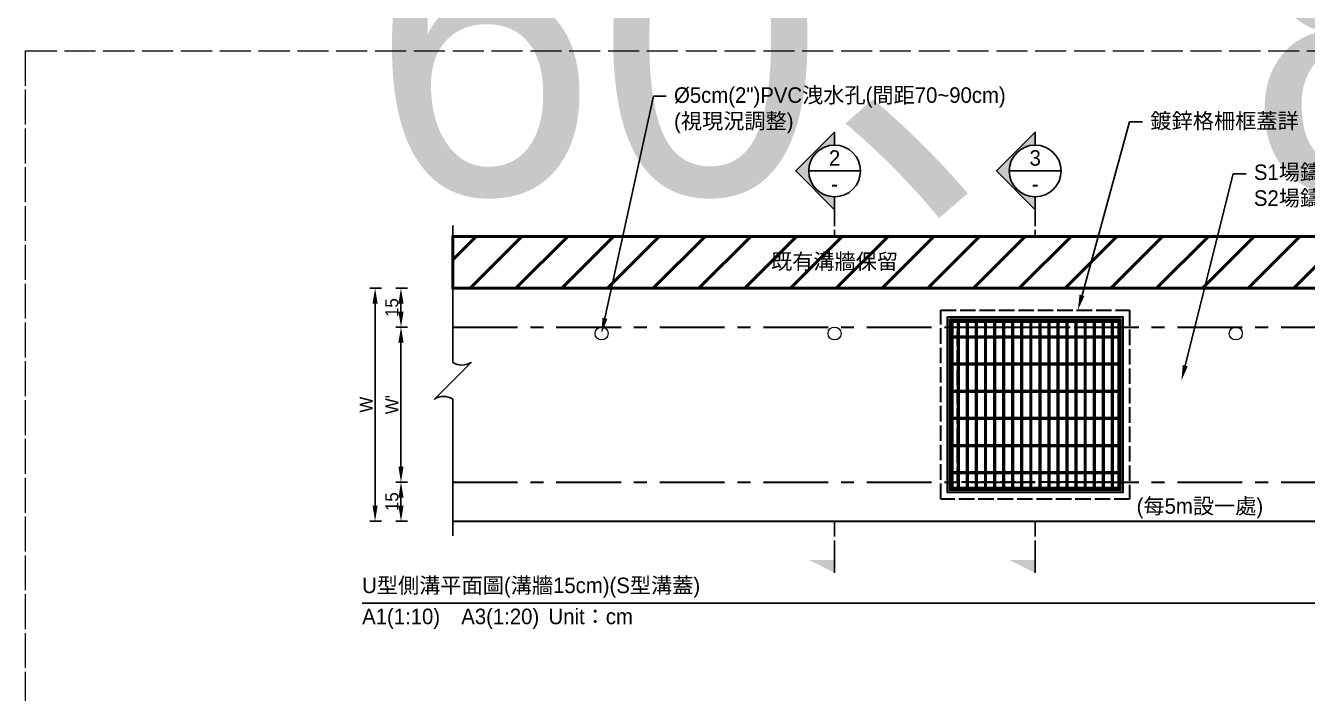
# Model space of a CAD drawing. Extents: x -8520 to 1950, y -2159 to 466.
# Drawn here: x -1710 to -1214.9, y -248.3 to 9.7 of the extents above; entities that cross this region are included whole.
import ezdxf
from ezdxf import colors
from ezdxf.entities.mleader import LeaderData, LeaderLine
from ezdxf.math import Vec2, Vec3

# ---------------------------------------------------------------- set-up
doc = ezdxf.new("R2010")
doc.units = 0
doc.header["$MEASUREMENT"] = 0
doc.linetypes.add('ACAD_ISO02W100', pattern=[15, 12, -3])
doc.linetypes.add('CENTERX2', pattern=[4, 2.5, -0.5, 0.5, -0.5])
for name, color, linetype, lineweight in [('一、3.基本-變更', 1, 'Continuous', 50), ('二、1.繪圖-既有設施', 8, 'Continuous', 20), ('二、2.繪圖-施作項目', 181, 'Continuous', 30), ('二、6.繪圖-其他施作項目', 35, 'Continuous', 30)]:
    doc.layers.add(name, color=color, linetype=linetype, lineweight=lineweight)
doc.layers.add('一、4.基本-隱藏', color=9, linetype='ACAD_ISO02W100', lineweight=20, plot=False)
doc.layers.add('三、3.文字-註解文字', color=2, linetype='Continuous')
doc.styles.add('次圖名(詳圖)', font='MS PGothic.ttf', dxfattribs={"height": 6})
doc.styles.add('註解文字(詳圖)', font='MS PGothic.ttf', dxfattribs={"height": 5})
doc.dimstyles.new('註解文字(詳圖)', dxfattribs={"dimtxt": 6, "dimasz": 6, "dimexe": 2, "dimexo": 5, "dimgap": 1, "dimtad": 2, "dimzin": 0, "dimdsep": 46, "dimtxsty": '註解文字(詳圖)', "dimcen": 0.1, "dimclrd": 256, "dimclre": 256, "dimclrt": 256, "dimadec": 0, "dimazin": 0, "dimtfac": 1, "dimtofl": 0, "dimtmove": 0, "dimatfit": 3, "dimfxlon": 1, "dimtolj": 1, "dimtzin": 0, "dimlwd": -1, "dimlwe": -1, "dimarcsym": 1})
pattern_1 = [(45, (-2755.3608, 76.9043), (-2.65165, 2.65165), []), (45, (-2754.477, 76.9043), (-2.65165, 2.65165), []), (45, (-2753.593, 76.9043), (-2.65165, 2.65165), []), (45, (-2752.709, 76.9043), (-2.65165, 2.65165), [])]

# ---------------------------------------------------------------- blocks, each defined once
blk = doc.blocks.new('*D94')
at = {"layer": 'Defpoints', "color": 0, "transparency": 16777216}
for p in [(-1545, -91.75), (-1565, -106.75), (-1545, -106.75)]:
    blk.add_point(p, dxfattribs=at)
at = {"layer": '三、3.文字-註解文字', "transparency": 16777216}
for p, q in [((-1562.5, -91.75), (-1567, -91.75)), ((-1565, -97.75), (-1565, -100.75)), ((-1562.5, -106.75), (-1567, -106.75))]:
    blk.add_line(p, q, dxfattribs=at)
for points in [[(-1566, -97.75), (-1564, -97.75), (-1565, -91.75)], [(-1566, -100.75), (-1564, -100.75), (-1565, -106.75)]]:
    blk.add_solid(points, dxfattribs=at)
at = {"layer": '三、3.文字-註解文字', "transparency": 16777216, "insert": (-1568.5, -99.25), "char_height": 5, "attachment_point": 5, "rotation": 90, "style": '註解文字(詳圖)'}
blk.add_mtext('\\A1;15', dxfattribs=at)
blk = doc.blocks.new('*D95')
at = {"layer": 'Defpoints', "color": 0, "transparency": 16777216}
for p in [(-1545, -106.75), (-1565, -166.75), (-1545, -166.75)]:
    blk.add_point(p, dxfattribs=at)
at = {"layer": '三、3.文字-註解文字', "transparency": 16777216}
for p, q in [((-1562.5, -106.75), (-1567, -106.75)), ((-1565, -112.75), (-1565, -160.75)), ((-1562.5, -166.75), (-1567, -166.75))]:
    blk.add_line(p, q, dxfattribs=at)
for points in [[(-1566, -112.75), (-1564, -112.75), (-1565, -106.75)], [(-1566, -160.75), (-1564, -160.75), (-1565, -166.75)]]:
    blk.add_solid(points, dxfattribs=at)
at = {"layer": '三、3.文字-註解文字', "transparency": 16777216, "insert": (-1568.5, -136.75), "char_height": 5, "attachment_point": 5, "rotation": 90, "style": '註解文字(詳圖)'}
blk.add_mtext("\\A1;W'", dxfattribs=at)
blk = doc.blocks.new('*D96')
at = {"layer": 'Defpoints', "color": 0, "transparency": 16777216}
for p in [(-1545, -166.75), (-1565, -181.75), (-1545, -181.75)]:
    blk.add_point(p, dxfattribs=at)
at = {"layer": '三、3.文字-註解文字', "transparency": 16777216}
for p, q in [((-1562.5, -166.75), (-1567, -166.75)), ((-1565, -172.75), (-1565, -175.75)), ((-1562.5, -181.75), (-1567, -181.75))]:
    blk.add_line(p, q, dxfattribs=at)
for points in [[(-1566, -172.75), (-1564, -172.75), (-1565, -166.75)], [(-1566, -175.75), (-1564, -175.75), (-1565, -181.75)]]:
    blk.add_solid(points, dxfattribs=at)
at = {"layer": '三、3.文字-註解文字', "transparency": 16777216, "insert": (-1568.5, -174.25), "char_height": 5, "attachment_point": 5, "rotation": 90, "style": '註解文字(詳圖)'}
blk.add_mtext('\\A1;15', dxfattribs=at)
blk = doc.blocks.new('*D382')
at = {"layer": 'Defpoints', "color": 0, "transparency": 16777216}
for p in [(-1575, -91.75), (-1545, -91.75), (-1545, -181.75)]:
    blk.add_point(p, dxfattribs=at)
at = {"layer": '三、3.文字-註解文字', "transparency": 16777216}
for p, q in [((-1572.5, -91.75), (-1577, -91.75)), ((-1575, -175.75), (-1575, -97.75)), ((-1572.5, -181.75), (-1577, -181.75))]:
    blk.add_line(p, q, dxfattribs=at)
for points in [[(-1576, -97.75), (-1574, -97.75), (-1575, -91.75)], [(-1576, -175.75), (-1574, -175.75), (-1575, -181.75)]]:
    blk.add_solid(points, dxfattribs=at)
at = {"layer": '三、3.文字-註解文字', "transparency": 16777216, "insert": (-1578.5, -136.75), "char_height": 5, "attachment_point": 5, "rotation": 90, "style": '註解文字(詳圖)'}
blk.add_mtext('\\A1;W', dxfattribs=at)

msp = doc.modelspace()

# ---------------------------------------------------------------- hatches: boundary and pattern name
at = {"layer": '一、3.基本-變更'}
h = msp.add_hatch(dxfattribs=at)
h.set_pattern_fill('ANSI31', color=256, scale=100)
h.set_pattern_definition([(45, (-3116.861, 2307.127), (-8.838835, 8.838835), [])])
h.paths.add_polyline_path([(-1545, -71.75), (-1545, -91.75), (-1095, -91.75), (-1095, -71.75)])
at = {"layer": '三、3.文字-註解文字'}
h = msp.add_hatch(color=256, dxfattribs=at)
h.dxf.hatch_style = 1
h.paths.add_polyline_path([(-1397.5, -31.443), (-1412.5, -46.443), (-1397.5, -61.443), (-1397.5, -56.443, -0.4142136), (-1407.5, -46.443, -0.4142136), (-1397.5, -36.443)])
h = msp.add_hatch(color=256, dxfattribs=at)
h.dxf.hatch_style = 1
h.paths.add_polyline_path([(-1320, -31.443), (-1335, -46.443), (-1320, -61.443), (-1320, -56.443, -0.4142136), (-1330, -46.443, -0.4142136), (-1320, -36.443)])
h = msp.add_hatch(color=256, dxfattribs=at)
h.dxf.hatch_style = 1
h.paths.add_polyline_path([(-1407.5, -196.75), (-1397.5, -201.75), (-1397.5, -196.75)])
h = msp.add_hatch(color=256, dxfattribs=at)
h.dxf.hatch_style = 1
h.paths.add_polyline_path([(-1330, -196.75), (-1320, -201.75), (-1320, -196.75)])
at = {"layer": '二、6.繪圖-其他施作項目'}
h = msp.add_hatch(color=256, dxfattribs=at)
h.dxf.hatch_style = 1
h.paths.add_polyline_path([(-1353.9, -170.65), (-1286.1, -170.65), (-1286.1, -102.85), (-1353.9, -102.85)])
h.paths.add_polyline_path([(-1353, -169.75), (-1287, -169.75), (-1287, -103.75), (-1353, -103.75)], flags=16)
h = msp.add_hatch(dxfattribs=at)
h.set_pattern_fill('ANSI34', color=256, scale=5)
h.set_pattern_definition(pattern_1)
h.paths.add_polyline_path([(-1288, -110.25), (-1352, -110.25), (-1352, -110.75), (-1288, -110.75)])
h = msp.add_hatch(dxfattribs=at)
h.set_pattern_fill('ANSI34', color=256, scale=5)
h.set_pattern_definition(pattern_1)
h.paths.add_polyline_path([(-1288, -120.75), (-1352, -120.75), (-1352, -121.25), (-1288, -121.25)])
h = msp.add_hatch(dxfattribs=at)
h.set_pattern_fill('ANSI34', color=256, scale=5)
h.set_pattern_definition(pattern_1)
h.paths.add_polyline_path([(-1288, -131.25), (-1352, -131.25), (-1352, -131.75), (-1288, -131.75)])
h = msp.add_hatch(dxfattribs=at)
h.set_pattern_fill('ANSI34', color=256, scale=5)
h.set_pattern_definition(pattern_1)
h.paths.add_polyline_path([(-1288, -141.75), (-1352, -141.75), (-1352, -142.25), (-1288, -142.25)])
h = msp.add_hatch(dxfattribs=at)
h.set_pattern_fill('ANSI34', color=256, scale=5)
h.set_pattern_definition(pattern_1)
h.paths.add_polyline_path([(-1288, -152.25), (-1352, -152.25), (-1352, -152.75), (-1288, -152.75)])
h = msp.add_hatch(dxfattribs=at)
h.set_pattern_fill('ANSI34', color=256, scale=5)
h.set_pattern_definition(pattern_1)
h.paths.add_polyline_path([(-1288, -162.75), (-1352, -162.75), (-1352, -163.25), (-1288, -163.25)])

# ---------------------------------------------------------------- linework, layer by layer
at = {"layer": '一、3.基本-變更'}
msp.add_lwpolyline([(-1095, -71.75), (-1545, -71.75), (-1545, -91.75), (-1095, -91.75)], close=True, dxfattribs=at)
at = {"layer": '一、4.基本-隱藏'}
for points in [[(-1710, 0), (-930, 0), (-930, -253.5), (-1710, -253.5)], [(-1710, 0), (-930, 0), (-930, -507), (-1710, -507)], [(-1710, 0), (-930, 0), (-930, -507), (-1710, -507)]]:
    msp.add_lwpolyline(points, close=True, dxfattribs=at)
at = {"layer": '三、3.文字-註解文字'}
for points in [[(-1397.5, -36.443), (-1397.5, -31.443), (-1412.5, -46.443), (-1397.5, -61.443), (-1397.5, -56.443)], [(-1320, -36.443), (-1320, -31.443), (-1335, -46.443), (-1320, -61.443), (-1320, -56.443)], [(-1407.5, -46.443), (-1387.5, -46.443)], [(-1330, -46.443), (-1310, -46.443)], [(-1397.5, -201.75), (-1397.5, -191.75)], [(-1320, -201.75), (-1320, -191.75)], [(-1580, -213.5), (-1060, -213.5)]]:
    msp.add_lwpolyline(points, dxfattribs=at)
at = {"layer": '三、3.文字-註解文字', "linetype": 'ACAD_ISO02W100', "ltscale": 0.5}
for points in [[(-1397.5, -61.75), (-1397.5, -71.75)], [(-1320, -61.75), (-1320, -71.75)], [(-1397.5, -181.75), (-1397.5, -191.75)], [(-1320, -181.75), (-1320, -191.75)]]:
    msp.add_lwpolyline(points, dxfattribs=at)
at = {"layer": '三、3.文字-註解文字'}
msp.add_lwpolyline([(-1545, -187.5), (-1545, -134.571, 0.2828427), (-1552.071, -134.571), (-1537.929, -120.429, -0.2828427), (-1545, -120.429), (-1545, -67.5)], format="xyb", dxfattribs=at)
for centre in [(-1397.5, -46.443), (-1320, -46.443)]:
    msp.add_circle(centre, 10, dxfattribs=at)
at = {"layer": '二、1.繪圖-既有設施'}
for centre in [(-1487.5, -109.25), (-1397.5, -109.25), (-1242.5, -109.25)]:
    msp.add_circle(centre, 2.5, dxfattribs=at)
at = {"layer": '二、2.繪圖-施作項目'}
for points in [[(-1545, -91.75), (-1095, -91.75)], [(-1545, -181.75), (-1095, -181.75)]]:
    msp.add_lwpolyline(points, dxfattribs=at)
at = {"layer": '二、2.繪圖-施作項目', "linetype": 'CENTERX2', "ltscale": 10}
for points in [[(-1545, -106.75), (-1095, -106.75)], [(-1545, -166.75), (-1095, -166.75)]]:
    msp.add_lwpolyline(points, dxfattribs=at)
at = {"layer": '二、6.繪圖-其他施作項目', "linetype": 'ACAD_ISO02W100', "ltscale": 0.5}
for points in [[(-1356.5, -100.25), (-1283.5, -100.25), (-1283.5, -173.25), (-1356.5, -173.25)], [(-1350, -106.75), (-1290, -106.75), (-1290, -166.75), (-1350, -166.75)]]:
    msp.add_lwpolyline(points, close=True, dxfattribs=at)
at = {"layer": '二、6.繪圖-其他施作項目'}
for points in [[(-1353.9, -102.85), (-1286.1, -102.85), (-1286.1, -170.65), (-1353.9, -170.65)], [(-1353, -103.75), (-1287, -103.75), (-1287, -169.75), (-1353, -169.75)], [(-1352.5, -104.25), (-1287.5, -104.25), (-1287.5, -169.25), (-1352.5, -169.25)]]:
    msp.add_lwpolyline(points, close=True, dxfattribs=at)
for points in [[(-1352.5, -104.25), (-1287.5, -104.25)], [(-1352.5, -104.25), (-1352.5, -169.25)], [(-1352, -104.25), (-1352, -169.25)], [(-1352, -104.75), (-1288, -104.75)], [(-1350, -104.75), (-1350, -110.25)], [(-1349.5, -104.75), (-1349.5, -110.25)], [(-1346.5, -104.75), (-1346.5, -110.25)], [(-1346, -104.75), (-1346, -110.25)], [(-1343, -104.75), (-1343, -110.25)], [(-1342.5, -104.75), (-1342.5, -110.25)], [(-1339.5, -104.75), (-1339.5, -110.25)], [(-1339, -104.75), (-1339, -110.25)], [(-1336, -104.75), (-1336, -110.25)], [(-1335.5, -104.75), (-1335.5, -110.25)], [(-1332.5, -104.75), (-1332.5, -110.25)], [(-1332, -104.75), (-1332, -110.25)], [(-1329, -104.75), (-1329, -110.25)], [(-1328.5, -104.75), (-1328.5, -110.25)], [(-1325.5, -104.75), (-1325.5, -110.25)], [(-1325, -104.75), (-1325, -110.25)], [(-1322, -104.75), (-1322, -110.25)], [(-1321.5, -104.75), (-1321.5, -110.25)], [(-1318.5, -104.75), (-1318.5, -110.25)], [(-1318, -104.75), (-1318, -110.25)], [(-1315, -104.75), (-1315, -110.25)], [(-1314.5, -104.75), (-1314.5, -110.25)], [(-1311.5, -104.75), (-1311.5, -110.25)], [(-1311, -104.75), (-1311, -110.25)], [(-1308, -104.75), (-1308, -110.25)], [(-1307.5, -104.75), (-1307.5, -110.25)], [(-1304.5, -104.75), (-1304.5, -110.25)], [(-1304, -104.75), (-1304, -110.25)], [(-1301, -104.75), (-1301, -110.25)], [(-1300.5, -104.75), (-1300.5, -110.25)], [(-1297.5, -104.75), (-1297.5, -110.25)], [(-1297, -104.75), (-1297, -110.25)], [(-1294, -104.75), (-1294, -110.25)], [(-1293.5, -104.75), (-1293.5, -110.25)], [(-1290.5, -104.75), (-1290.5, -110.25)], [(-1290, -104.75), (-1290, -110.25)], [(-1288, -104.25), (-1288, -169.25)], [(-1287.5, -104.25), (-1287.5, -169.25)], [(-1352, -110.25), (-1288, -110.25)], [(-1352, -110.75), (-1288, -110.75)], [(-1350, -110.75), (-1350, -120.75)], [(-1349.5, -110.75), (-1349.5, -120.75)], [(-1346.5, -110.75), (-1346.5, -120.75)], [(-1346, -110.75), (-1346, -120.75)], [(-1343, -110.75), (-1343, -120.75)], [(-1342.5, -110.75), (-1342.5, -120.75)], [(-1339.5, -110.75), (-1339.5, -120.75)], [(-1339, -110.75), (-1339, -120.75)], [(-1336, -110.75), (-1336, -120.75)], [(-1335.5, -110.75), (-1335.5, -120.75)], [(-1332.5, -110.75), (-1332.5, -120.75)], [(-1332, -110.75), (-1332, -120.75)], [(-1329, -110.75), (-1329, -120.75)], [(-1328.5, -110.75), (-1328.5, -120.75)], [(-1325.5, -110.75), (-1325.5, -120.75)], [(-1325, -110.75), (-1325, -120.75)], [(-1322, -110.75), (-1322, -120.75)], [(-1321.5, -110.75), (-1321.5, -120.75)], [(-1318.5, -110.75), (-1318.5, -120.75)], [(-1318, -110.75), (-1318, -120.75)], [(-1315, -110.75), (-1315, -120.75)], [(-1314.5, -110.75), (-1314.5, -120.75)], [(-1311.5, -110.75), (-1311.5, -120.75)], [(-1311, -110.75), (-1311, -120.75)], [(-1308, -110.75), (-1308, -120.75)], [(-1307.5, -110.75), (-1307.5, -120.75)], [(-1304.5, -110.75), (-1304.5, -120.75)], [(-1304, -110.75), (-1304, -120.75)], [(-1301, -110.75), (-1301, -120.75)], [(-1300.5, -110.75), (-1300.5, -120.75)], [(-1297.5, -110.75), (-1297.5, -120.75)], [(-1297, -110.75), (-1297, -120.75)], [(-1294, -110.75), (-1294, -120.75)], [(-1293.5, -110.75), (-1293.5, -120.75)], [(-1290.5, -110.75), (-1290.5, -120.75)], [(-1290, -110.75), (-1290, -120.75)], [(-1352, -120.75), (-1288, -120.75)], [(-1352, -121.25), (-1288, -121.25)], [(-1350, -121.25), (-1350, -131.25)], [(-1349.5, -121.25), (-1349.5, -131.25)], [(-1346.5, -121.25), (-1346.5, -131.25)], [(-1346, -121.25), (-1346, -131.25)], [(-1343, -121.25), (-1343, -131.25)], [(-1342.5, -121.25), (-1342.5, -131.25)], [(-1339.5, -121.25), (-1339.5, -131.25)], [(-1339, -121.25), (-1339, -131.25)], [(-1336, -121.25), (-1336, -131.25)], [(-1335.5, -121.25), (-1335.5, -131.25)], [(-1332.5, -121.25), (-1332.5, -131.25)], [(-1332, -121.25), (-1332, -131.25)], [(-1329, -121.25), (-1329, -131.25)], [(-1328.5, -121.25), (-1328.5, -131.25)], [(-1325.5, -121.25), (-1325.5, -131.25)], [(-1325, -121.25), (-1325, -131.25)], [(-1322, -121.25), (-1322, -131.25)], [(-1321.5, -121.25), (-1321.5, -131.25)], [(-1318.5, -121.25), (-1318.5, -131.25)], [(-1318, -121.25), (-1318, -131.25)], [(-1315, -121.25), (-1315, -131.25)], [(-1314.5, -121.25), (-1314.5, -131.25)], [(-1311.5, -121.25), (-1311.5, -131.25)], [(-1311, -121.25), (-1311, -131.25)], [(-1308, -121.25), (-1308, -131.25)], [(-1307.5, -121.25), (-1307.5, -131.25)], [(-1304.5, -121.25), (-1304.5, -131.25)], [(-1304, -121.25), (-1304, -131.25)], [(-1301, -121.25), (-1301, -131.25)], [(-1300.5, -121.25), (-1300.5, -131.25)], [(-1297.5, -121.25), (-1297.5, -131.25)], [(-1297, -121.25), (-1297, -131.25)], [(-1294, -121.25), (-1294, -131.25)], [(-1293.5, -121.25), (-1293.5, -131.25)], [(-1290.5, -121.25), (-1290.5, -131.25)], [(-1290, -121.25), (-1290, -131.25)], [(-1352, -131.25), (-1288, -131.25)], [(-1352, -131.75), (-1288, -131.75)], [(-1350, -131.75), (-1350, -141.75)], [(-1349.5, -131.75), (-1349.5, -141.75)], [(-1346.5, -131.75), (-1346.5, -141.75)], [(-1346, -131.75), (-1346, -141.75)], [(-1343, -131.75), (-1343, -141.75)], [(-1342.5, -131.75), (-1342.5, -141.75)], [(-1339.5, -131.75), (-1339.5, -141.75)], [(-1339, -131.75), (-1339, -141.75)], [(-1336, -131.75), (-1336, -141.75)], [(-1335.5, -131.75), (-1335.5, -141.75)], [(-1332.5, -131.75), (-1332.5, -141.75)], [(-1332, -131.75), (-1332, -141.75)], [(-1329, -131.75), (-1329, -141.75)], [(-1328.5, -131.75), (-1328.5, -141.75)], [(-1325.5, -131.75), (-1325.5, -141.75)], [(-1325, -131.75), (-1325, -141.75)], [(-1322, -131.75), (-1322, -141.75)], [(-1321.5, -131.75), (-1321.5, -141.75)], [(-1318.5, -131.75), (-1318.5, -141.75)], [(-1318, -131.75), (-1318, -141.75)], [(-1315, -131.75), (-1315, -141.75)], [(-1314.5, -131.75), (-1314.5, -141.75)], [(-1311.5, -131.75), (-1311.5, -141.75)], [(-1311, -131.75), (-1311, -141.75)], [(-1308, -131.75), (-1308, -141.75)], [(-1307.5, -131.75), (-1307.5, -141.75)], [(-1304.5, -131.75), (-1304.5, -141.75)], [(-1304, -131.75), (-1304, -141.75)], [(-1301, -131.75), (-1301, -141.75)], [(-1300.5, -131.75), (-1300.5, -141.75)], [(-1297.5, -131.75), (-1297.5, -141.75)], [(-1297, -131.75), (-1297, -141.75)], [(-1294, -131.75), (-1294, -141.75)], [(-1293.5, -131.75), (-1293.5, -141.75)], [(-1290.5, -131.75), (-1290.5, -141.75)], [(-1290, -131.75), (-1290, -141.75)], [(-1352, -141.75), (-1288, -141.75)], [(-1352, -142.25), (-1288, -142.25)], [(-1350, -142.25), (-1350, -152.25)], [(-1349.5, -142.25), (-1349.5, -152.25)], [(-1346.5, -142.25), (-1346.5, -152.25)], [(-1346, -142.25), (-1346, -152.25)], [(-1343, -142.25), (-1343, -152.25)], [(-1342.5, -142.25), (-1342.5, -152.25)], [(-1339.5, -142.25), (-1339.5, -152.25)], [(-1339, -142.25), (-1339, -152.25)], [(-1336, -142.25), (-1336, -152.25)], [(-1335.5, -142.25), (-1335.5, -152.25)], [(-1332.5, -142.25), (-1332.5, -152.25)], [(-1332, -142.25), (-1332, -152.25)], [(-1329, -142.25), (-1329, -152.25)], [(-1328.5, -142.25), (-1328.5, -152.25)], [(-1325.5, -142.25), (-1325.5, -152.25)], [(-1325, -142.25), (-1325, -152.25)], [(-1322, -142.25), (-1322, -152.25)], [(-1321.5, -142.25), (-1321.5, -152.25)], [(-1318.5, -142.25), (-1318.5, -152.25)], [(-1318, -142.25), (-1318, -152.25)], [(-1315, -142.25), (-1315, -152.25)], [(-1314.5, -142.25), (-1314.5, -152.25)], [(-1311.5, -142.25), (-1311.5, -152.25)], [(-1311, -142.25), (-1311, -152.25)], [(-1308, -142.25), (-1308, -152.25)], [(-1307.5, -142.25), (-1307.5, -152.25)], [(-1304.5, -142.25), (-1304.5, -152.25)], [(-1304, -142.25), (-1304, -152.25)], [(-1301, -142.25), (-1301, -152.25)], [(-1300.5, -142.25), (-1300.5, -152.25)], [(-1297.5, -142.25), (-1297.5, -152.25)], [(-1297, -142.25), (-1297, -152.25)], [(-1294, -142.25), (-1294, -152.25)], [(-1293.5, -142.25), (-1293.5, -152.25)], [(-1290.5, -142.25), (-1290.5, -152.25)], [(-1290, -142.25), (-1290, -152.25)], [(-1352, -152.25), (-1288, -152.25)], [(-1352, -152.75), (-1288, -152.75)], [(-1350, -152.75), (-1350, -162.75)], [(-1349.5, -152.75), (-1349.5, -162.75)], [(-1346.5, -152.75), (-1346.5, -162.75)], [(-1346, -152.75), (-1346, -162.75)], [(-1343, -152.75), (-1343, -162.75)], [(-1342.5, -152.75), (-1342.5, -162.75)], [(-1339.5, -152.75), (-1339.5, -162.75)], [(-1339, -152.75), (-1339, -162.75)], [(-1336, -152.75), (-1336, -162.75)], [(-1335.5, -152.75), (-1335.5, -162.75)], [(-1332.5, -152.75), (-1332.5, -162.75)], [(-1332, -152.75), (-1332, -162.75)], [(-1329, -152.75), (-1329, -162.75)], [(-1328.5, -152.75), (-1328.5, -162.75)], [(-1325.5, -152.75), (-1325.5, -162.75)], [(-1325, -152.75), (-1325, -162.75)], [(-1322, -152.75), (-1322, -162.75)], [(-1321.5, -152.75), (-1321.5, -162.75)], [(-1318.5, -152.75), (-1318.5, -162.75)], [(-1318, -152.75), (-1318, -162.75)], [(-1315, -152.75), (-1315, -162.75)], [(-1314.5, -152.75), (-1314.5, -162.75)], [(-1311.5, -152.75), (-1311.5, -162.75)], [(-1311, -152.75), (-1311, -162.75)], [(-1308, -152.75), (-1308, -162.75)], [(-1307.5, -152.75), (-1307.5, -162.75)], [(-1304.5, -152.75), (-1304.5, -162.75)], [(-1304, -152.75), (-1304, -162.75)], [(-1301, -152.75), (-1301, -162.75)], [(-1300.5, -152.75), (-1300.5, -162.75)], [(-1297.5, -152.75), (-1297.5, -162.75)], [(-1297, -152.75), (-1297, -162.75)], [(-1294, -152.75), (-1294, -162.75)], [(-1293.5, -152.75), (-1293.5, -162.75)], [(-1290.5, -152.75), (-1290.5, -162.75)], [(-1290, -152.75), (-1290, -162.75)], [(-1352, -162.75), (-1288, -162.75)], [(-1352, -163.25), (-1288, -163.25)], [(-1350, -163.25), (-1350, -168.75)], [(-1349.5, -163.25), (-1349.5, -168.75)], [(-1346.5, -163.25), (-1346.5, -168.75)], [(-1346, -163.25), (-1346, -168.75)], [(-1343, -163.25), (-1343, -168.75)], [(-1342.5, -163.25), (-1342.5, -168.75)], [(-1339.5, -163.25), (-1339.5, -168.75)], [(-1339, -163.25), (-1339, -168.75)], [(-1336, -163.25), (-1336, -168.75)], [(-1335.5, -163.25), (-1335.5, -168.75)], [(-1332.5, -163.25), (-1332.5, -168.75)], [(-1332, -163.25), (-1332, -168.75)], [(-1329, -163.25), (-1329, -168.75)], [(-1328.5, -163.25), (-1328.5, -168.75)], [(-1325.5, -163.25), (-1325.5, -168.75)], [(-1325, -163.25), (-1325, -168.75)], [(-1322, -163.25), (-1322, -168.75)], [(-1321.5, -163.25), (-1321.5, -168.75)], [(-1318.5, -163.25), (-1318.5, -168.75)], [(-1318, -163.25), (-1318, -168.75)], [(-1315, -163.25), (-1315, -168.75)], [(-1314.5, -163.25), (-1314.5, -168.75)], [(-1311.5, -163.25), (-1311.5, -168.75)], [(-1311, -163.25), (-1311, -168.75)], [(-1308, -163.25), (-1308, -168.75)], [(-1307.5, -163.25), (-1307.5, -168.75)], [(-1304.5, -163.25), (-1304.5, -168.75)], [(-1304, -163.25), (-1304, -168.75)], [(-1301, -163.25), (-1301, -168.75)], [(-1300.5, -163.25), (-1300.5, -168.75)], [(-1297.5, -163.25), (-1297.5, -168.75)], [(-1297, -163.25), (-1297, -168.75)], [(-1294, -163.25), (-1294, -168.75)], [(-1293.5, -163.25), (-1293.5, -168.75)], [(-1290.5, -163.25), (-1290.5, -168.75)], [(-1290, -163.25), (-1290, -168.75)], [(-1352.5, -169.25), (-1287.5, -169.25)], [(-1352, -168.75), (-1288, -168.75)]]:
    msp.add_lwpolyline(points, dxfattribs=at)

# ---------------------------------------------------------------- texts
at = {"layer": '一、4.基本-隱藏', "insert": (-1320, 200), "char_height": 120, "attachment_point": 5, "style": '次圖名(詳圖)'}
msp.add_mtext_dynamic_manual_height_columns("{\\fMS PGothic|b0|i0|c128|p34;W}'{\\fMS PGothic|b0|i0|c128|p34;=}6{\\fMS PGothic|b0|i0|c128|p34;0，h=40、60、80}", width=698.49542, gutter_width=30, heights=[0], dxfattribs=at)
at = {"layer": '三、3.文字-註解文字', "char_height": 6}
for s, width, gutter_width, insert, attachment_point, style in [('2', 6.60394, 25, (-1397.5, -41.443), 5, '註解文字(詳圖)'), ('3', 6.60394, 25, (-1320, -41.443), 5, '註解文字(詳圖)'), ('-', 6.60394, 25, (-1397.5, -51.443), 5, '註解文字(詳圖)'), ('-', 6.60394, 25, (-1320, -51.443), 5, '註解文字(詳圖)'), ('{\\fMS PGothic|b0|i0|c128|p34;既有溝牆}保留', 70.34372, 30, (-1397.5, -81.75), 5, '次圖名(詳圖)'), ('(每5m設一處)', 52.41253, 30, (-1256.354, -176.81), 5, '註解文字(詳圖)'), ('{\\fMS PGothic|b0|i0|c128|p34;U型側溝平面圖(溝牆15cm)}(S型溝蓋)', 138.66243, 15, (-1580, -207.5), 4, '次圖名(詳圖)'), ('A1(1:10)\u3000A3(1:20){\\fMS PGothic|b0|i0|c128|p34;^IUnit：cm}', 136.03259, 15, (-1580, -219.5), 4, '次圖名(詳圖)')]:
    msp.add_mtext_dynamic_manual_height_columns(s, width=width, gutter_width=gutter_width, heights=[0], dxfattribs=dict(at, insert=insert, attachment_point=attachment_point, style=style))

# ---------------------------------------------------------------- dimensions: what is measured, and where the dimension line sits
at = {"layer": '三、3.文字-註解文字'}
for base, p1, p2, text, picture, middle in [((-1575, -91.75), (-1545, -181.75), (-1545, -91.75), 'W', '*D382', (-1578.5, -136.75)), ((-1565, -106.75), (-1545, -91.75), (-1545, -106.75), '15', '*D94', (-1568.5, -99.25)), ((-1565, -166.75), (-1545, -106.75), (-1545, -166.75), "W'", '*D95', (-1568.5, -136.75)), ((-1565, -181.75), (-1545, -166.75), (-1545, -181.75), '15', '*D96', (-1568.5, -174.25))]:
    dim = msp.add_linear_dim(base=base, p1=p1, p2=p2, angle=90, text=text, dimstyle='註解文字(詳圖)', dxfattribs=at)
    dim.commit()
    dim.dimension.update_dxf_attribs({"geometry": picture, "text_midpoint": middle})

# ---------------------------------------------------------------- leaders
ml = msp.add_multileader_mtext('Standard', dxfattribs=at)
ml.set_content('{\\fMS PGothic|b0|i0|c128|p34;%%C5cm}(2")PVC洩水孔(間距70~90cm)\\P(視現況調整)', color=256, style='註解文字(詳圖)')
ml.set_leader_properties(color=256, linetype='ByLayer', lineweight=-1)
ml.build(insert=Vec2(0, 0))
ml.multileader.update_dxf_attribs({"dogleg_length": 5, "arrow_head_size": 6})
ctx = ml.context
ctx.base_point, ctx.char_height, ctx.arrow_head_size, ctx.landing_gap_size, ctx.plane_origin = Vec3(-1462.5, -17.5), 6, 6, 3, Vec3(-1487.5, -110)
notes = []
notes.append((ctx, [(0, (1, 1, 0), (-1467.5, -17.5), (1, 0), 5, [(0, [(-1487.5, -109.25)], 0, [])])]))
ctx.mtext.insert, ctx.mtext.flow_direction = Vec3(-1459.5, -14.108), 5
ml = msp.add_multileader_mtext('Standard', dxfattribs=at)
ml.set_content('鍍鋅格柵框蓋詳', color=256, style='註解文字(詳圖)')
ml.set_leader_properties(color=256, linetype='ByLayer', lineweight=-1)
ml.build(insert=Vec2(0, 0))
ml.multileader.update_dxf_attribs({"dogleg_length": 5, "arrow_head_size": 6})
ctx = ml.context
ctx.base_point, ctx.char_height, ctx.arrow_head_size, ctx.landing_gap_size, ctx.plane_origin = Vec3(-1278.5, -27.5), 6, 6, 3, Vec3(-1303.5, -101)
notes.append((ctx, [(0, (1, 1, 0), (-1283.5, -27.5), (1, 0), 5, [(0, [(-1303.5, -100.25)], 0, [])])]))
ctx.mtext.insert, ctx.mtext.flow_direction = Vec3(-1275.5, -24.074), 5
ml = msp.add_multileader_mtext('Standard', dxfattribs=at)
ml.set_content('S{\\fMS PGothic|b0|i0|c128|p34;1場鑄溝蓋板(280kgf/cm²混凝土)或\\P}S{\\fMS PGothic|b0|i0|c128|p34;2場鑄溝蓋板(280kgf/cm²混凝土)詳}', color=256, style='註解文字(詳圖)')
ml.set_leader_properties(color=256, linetype='ByLayer', lineweight=-1)
ml.build(insert=Vec2(0, 0))
ml.multileader.update_dxf_attribs({"dogleg_length": 5, "arrow_head_size": 6})
ctx = ml.context
ctx.base_point, ctx.char_height, ctx.arrow_head_size, ctx.landing_gap_size, ctx.plane_origin = Vec3(-1238.5, -47.5), 6, 6, 3, Vec3(-1263.5, -127.5)
notes.append((ctx, [(0, (1, 1, 0), (-1243.5, -47.5), (1, 0), 5, [(0, [(-1263.5, -127.5)], 0, [])])]))
ctx.mtext.insert, ctx.mtext.flow_direction = Vec3(-1235.5, -43.92), 5
for ctx, leaders in notes:
    for number, flags, end, landing, length, lines in leaders:
        leader = LeaderData()
        leader.index, (leader.has_last_leader_line, leader.has_dogleg_vector, leader.attachment_direction) = number, flags
        leader.last_leader_point, leader.dogleg_vector, leader.dogleg_length = Vec3(end), Vec3(landing), length
        for number, points, colour, breaks in lines:
            line = LeaderLine()
            line.index, line.vertices, line.color, line.breaks = number, Vec3.list(points), colors.encode_raw_color(colour), breaks
            leader.lines.append(line)
        ctx.leaders.append(leader)

doc.saveas('drawing.dxf')
